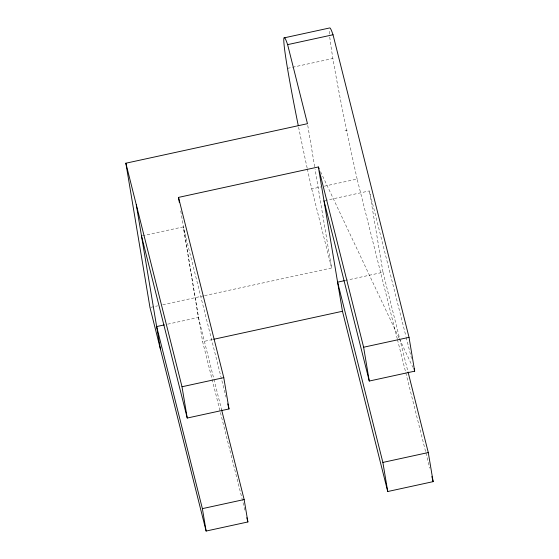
<?xml version="1.0" encoding="UTF-8"?>
<svg xmlns="http://www.w3.org/2000/svg" width="559" height="559" viewBox="0 0 559 559"><rect width="100%" height="100%" fill="white"/><g stroke="black" fill="none" stroke-linecap="round" stroke-linejoin="round"><path stroke-width="0.42" stroke-dasharray="2.79 2.1" d="M287.515 68.373L291.721 67.457M292.56 67.276L332.919 58.492M344.98 130.638L347.244 130.149M307.338 168.909A137.43 5.408 77.7 0 0 311.733 188.935L320.985 186.923M324.346 186.189L357.138 179.055L397.26 338.803M142.356 235.793L183.275 226.884L226.032 397.1M324.835 200.597L369.401 190.898L405.96 336.462M150.825 307.324L157.645 305.843M162.767 304.732L203.693 295.823M204.545 295.634L331.592 267.985L315.08 169.216M345.162 280.52L382.999 272.282L369.401 190.898M167.728 324.157L198.417 317.477L183.275 226.884M244.919 510.108L202.617 341.696L212.846 339.474M320.573 171.697L399.056 338.048M399.426 338.838L412.821 367.221M406.176 337.308L411.487 358.466M382.999 272.282L408.084 372.147M397.477 339.648L425.713 452.063M425.923 452.909L429.745 468.121M311.733 188.935L331.592 267.985M198.417 317.477L213.748 378.52M213.964 379.372L221.616 409.838M307.764 125.412L314.941 168.357M180.76 210.932L202.617 341.696M357.138 179.055A137.43 5.408 77.7 0 1 329.677 36.167M329.475 34.092A137.43 5.408 77.7 0 1 329.272 30.2M307.157 168.077A137.43 5.408 77.7 0 1 298.625 127.347"/><path stroke-width="0.84" d="M284.307 37.83L329.712 27.95A137.43 5.408 77.7 0 1 333.024 34.756L409.027 337.35L414.68 371.162L369.275 381.042L323.996 200.786M298.296 125.712A137.43 5.408 77.7 0 1 287.619 44.636L333.024 34.756M221.616 409.838L244.15 499.543L247.896 521.959L206.124 531.05L149.973 307.513L125.859 163.214L307.471 123.693L287.619 44.636M179.348 202.477L178.503 197.404L318.344 166.966L319.091 168.545M344.323 280.702L337.594 282.169L382.873 462.426L387.736 491.522L433.141 481.641L428.278 452.545L408.084 372.147M164.318 324.898L156.646 326.568L202.379 508.634L206.124 531.05M213.699 339.285L342.457 311.265L318.344 166.966L363.623 347.23L369.275 381.042M223.782 377.66L229.008 408.95L187.237 418.041L182.003 386.751L223.782 377.66L178.503 197.404M363.623 347.23L409.027 337.35M382.873 462.426L428.278 452.545M202.379 508.634L244.15 499.543M414.037 368.626L414.68 371.162M431.869 476.568L433.141 481.641M342.457 311.265L387.736 491.522M227.73 403.871L229.008 408.95M246.833 517.725L247.896 521.959M125.859 163.214L182.003 386.751M141.504 235.975L187.237 418.041M136.277 204.692L160.391 348.991"/></g></svg>
